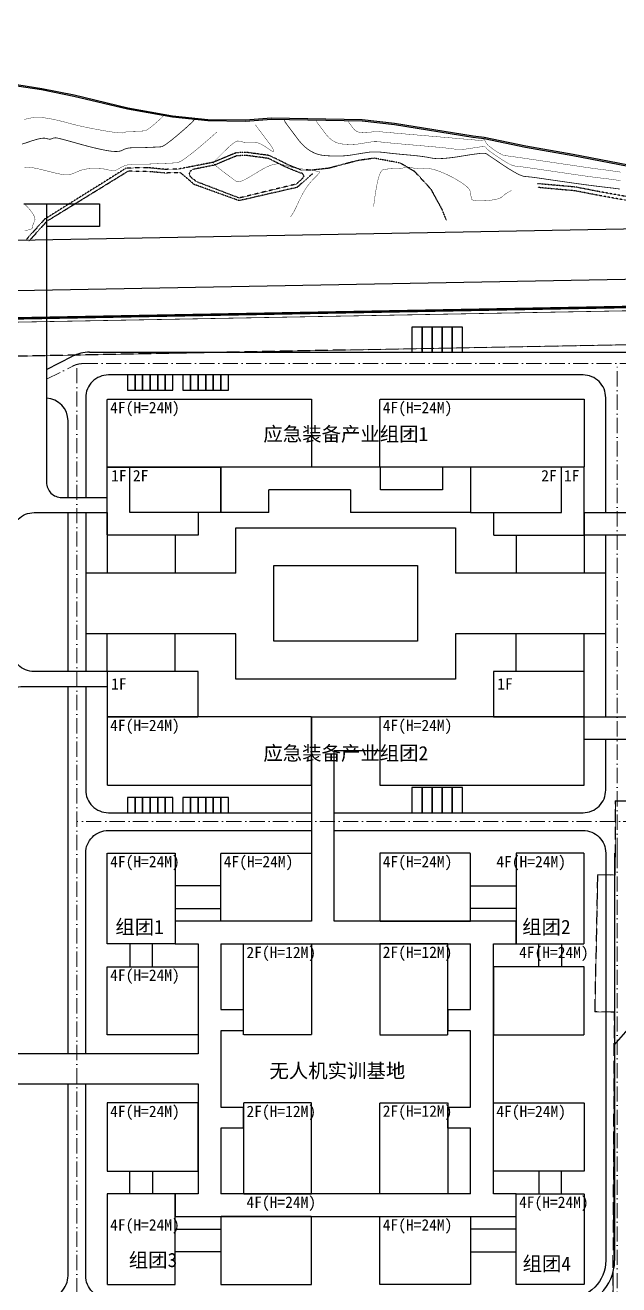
# Model space of a CAD drawing. Extents: x 11113384 to 13069430, y 3172370 to 5201108.
# Drawn here: x 12165193 to 12400344, y 4303363 to 4802691 of the extents above; entities that cross this region are included whole.
import ezdxf

# ---------------------------------------------------------------- set-up
doc = ezdxf.new("R2010")
doc.units = 0
for name, pattern in [('ACAD_ISO05W100', [34, 24, -3, 0.5, -3, 0.5, -3]), ('ACAD_ISO10W100', [18.5, 12, -3, 0.5, -3]), ('C2', [13.5, 10, -1.5, 0.5, -1.5]), ('DASH', [0.35, 0.25, -0.1]), ('DASHED', [19.05, 12.7, -6.35]), ('X6', [2, 1, -1])]:
    doc.linetypes.add(name, pattern=pattern)
doc.layers.add('-道路中心线', color=1, linetype='ACAD_ISO10W100', lineweight=13)
doc.layers.add('00用地红线', color=1, linetype='CONTINUOUS', lineweight=13)
for name, color, linetype in [('1道路红线', 1, 'CONTINUOUS'), ('_A01-文字', 7, 'CONTINUOUS'), ('_A01-符号', 133, 'CONTINUOUS'), ('_A11-总平面-停车位', 8, 'CONTINUOUS'), ('_A11-总平面-建筑轮廓', 2, 'DASHED'), ('_A11-总平面-绿地', 3, 'CONTINUOUS'), ('_A11-总平面-道路', 4, 'CONTINUOUS'), ('DGX', 2, 'CONTINUOUS'), ('DLSS', 4, 'CONTINUOUS'), ('DMTZ', 3, 'CONTINUOUS'), ('SXSS', 5, 'CONTINUOUS'), ('二层平台', 145, 'CONTINUOUS')]:
    doc.layers.add(name, color=color, linetype=linetype)
doc.styles.add('_黑体', font='simhei.ttf')
doc.linetypes.add('10422', pattern='A,2,[150,AAA.SHX,S=1,R=0,X=0,Y=1],2,[177,AAA.SHX,S=1,R=0,X=0,Y=0.8],1e-09', length=4)

msp = doc.modelspace()

# ---------------------------------------------------------------- linework, layer by layer
at = {"layer": '-道路中心线', "ltscale": 500}
for p, q in [((12173649, 4662310), (12184063, 4667569)), ((12185649, 4281474), (12185649, 4668189)), ((12415955, 4668535), (12188120, 4668535)), ((12399684, 4474505), (12399684, 4668535)), ((12731846, 4487005), (12185649, 4487005)), ((12399684, 4474505), (12399684, 4104766))]:
    msp.add_line(p, q, dxfattribs=at)
msp.add_arc((12188120, 4659535), 9000, 90, 116.79218, dxfattribs=at)
at = {"layer": '00用地红线', "color": 12, "linetype": 'ACAD_ISO05W100', "lineweight": -3, "ltscale": 500, "const_width": 1000}
msp.add_lwpolyline([(12413741, 4426120), (12406266, 4426274), (12406767, 4450686), (12413944, 4450539), (12414040, 4480219), (12706768, 4479279), (12707265, 4634166), (12642874, 4634517, -0.1802801), (12559564, 4673822), (12520611, 4686864), (12481995, 4692439), (11763057, 4679035), (11762356, 4074946), (12412063, 4071035)], format="xyb", close=True, dxfattribs=at)
at = {"layer": '00用地红线', "color": 1, "linetype": 'ACAD_ISO05W100', "lineweight": -3, "ltscale": 500}
msp.add_lwpolyline([(12413741, 4426120), (12406266, 4426274), (12406767, 4450686), (12413944, 4450539), (12414040, 4480219), (12706768, 4479279), (12707265, 4634166), (12642874, 4634517, -0.1802801), (12559564, 4673822), (12520611, 4686864), (12481995, 4692439), (11763057, 4679035), (11762356, 4074946), (12412063, 4071035)], format="xyb", close=True, dxfattribs=at)
at = {"layer": '00用地红线', "color": 6, "linetype": 'C2', "lineweight": -3, "ltscale": 500, "const_width": 300}
msp.add_lwpolyline([(12412235, 4424651), (12404735, 4424805), (12405298, 4452217), (12412449, 4452070), (12412544, 4481723), (12705273, 4480784), (12705761, 4632674), (12642807, 4633018, -0.179691), (12558745, 4672514), (12520263, 4685399), (12481901, 4690937), (11764556, 4677563), (11763858, 4076437), (12410570, 4072544)], format="xyb", close=True, dxfattribs=at)
at = {"layer": '00用地红线', "color": 12, "linetype": 'C2', "lineweight": -3, "ltscale": 500, "const_width": 300}
msp.add_lwpolyline([(12677180, 4619329), (12642180, 4619520, -0.1748149), (12551422, 4660717), (12517092, 4672211), (12481019, 4677418), (11778002, 4664312), (11777335, 4089856), (12397096, 4086125), (12398634, 4411427), (12390923, 4411585), (12392040, 4465991), (12398955, 4465849), (12399050, 4495267), (12676779, 4494375), (12676779, 4619331)], format="xyb", dxfattribs=at)
at = {"layer": '00用地红线', "color": 1, "linetype": 'DASH', "lineweight": -3, "ltscale": 20000}
msp.add_lwpolyline([(12677180, 4619329), (12642180, 4619520, -0.1748149), (12551422, 4660717), (12517092, 4672211), (12481019, 4677418), (11778002, 4664312), (11777335, 4089856), (12397096, 4086125), (12398634, 4411427), (12390923, 4411585), (12392040, 4465991), (12398955, 4465849), (12399050, 4495267), (12676779, 4494375), (12676779, 4619331)], format="xyb", dxfattribs=at)
at = {"layer": '1道路红线'}
msp.add_lwpolyline([(11752097, 4709836), (12494127, 4723669, -0.118394), (12574100, 4700800, 0.1830605), (12643234, 4664474), (12722396, 4664076, 0.4147455), (12732446, 4674044), (12733262, 4928183), (12724297, 4936835), (12266630, 4919115)], format="xyb", dxfattribs=at)
msp.add_lwpolyline([(11750609, 4689805), (12494873, 4703681)], dxfattribs=at)
at = {"layer": '_A01-符号'}
msp.add_line((12398568, 4398294), (12415215, 4417621), dxfattribs=at)
at = {"layer": '_A01-符号', "const_width": 400}
msp.add_lwpolyline([(12398437, 4398142, 1), (12398698, 4398446, 1)], format="xyb", close=True, dxfattribs=at)
at = {"layer": '_A11-总平面-停车位', "ltscale": 5}
for points in [[(12322397, 4673035), (12322394, 4683035), (12318394, 4683033), (12318397, 4673033)], [(12326397, 4673035), (12326394, 4683035), (12322394, 4683033), (12322397, 4673033)], [(12330397, 4673038), (12330394, 4683038), (12326394, 4683036), (12326397, 4673036)], [(12334397, 4673040), (12334394, 4683040), (12330394, 4683038), (12330397, 4673038)], [(12338397, 4673035), (12338394, 4683035), (12334394, 4683033), (12334397, 4673033)], [(12208693, 4658035), (12208693, 4664035), (12205693, 4664035), (12205693, 4658035)], [(12211693, 4658035), (12211693, 4664035), (12208693, 4664035), (12208693, 4658035)], [(12214693, 4658035), (12214693, 4664035), (12211693, 4664035), (12211693, 4658035)], [(12217693, 4658035), (12217693, 4664035), (12214693, 4664035), (12214693, 4658035)], [(12220693, 4658035), (12220693, 4664035), (12217693, 4664035), (12217693, 4658035)], [(12223693, 4658035), (12223693, 4664035), (12220693, 4664035), (12220693, 4658035)], [(12230693, 4658035), (12230693, 4664035), (12227693, 4664035), (12227693, 4658035)], [(12233693, 4658035), (12233693, 4664035), (12230693, 4664035), (12230693, 4658035)], [(12236693, 4658035), (12236693, 4664035), (12233693, 4664035), (12233693, 4658035)], [(12239693, 4658035), (12239693, 4664035), (12236693, 4664035), (12236693, 4658035)], [(12242693, 4658035), (12242693, 4664035), (12239693, 4664035), (12239693, 4658035)], [(12245693, 4658035), (12245693, 4664035), (12242693, 4664035), (12242693, 4658035)], [(12322397, 4490506), (12322394, 4500506), (12318394, 4500505), (12318397, 4490505)], [(12326397, 4490506), (12326394, 4500506), (12322394, 4500505), (12322397, 4490505)], [(12330397, 4490509), (12330394, 4500509), (12326394, 4500508), (12326397, 4490508)], [(12334397, 4490511), (12334394, 4500511), (12330394, 4500509), (12330397, 4490509)], [(12338397, 4490506), (12338394, 4500506), (12334394, 4500505), (12334397, 4490505)], [(12208693, 4490505), (12208693, 4496505), (12205693, 4496505), (12205693, 4490505)], [(12211693, 4490505), (12211693, 4496505), (12208693, 4496505), (12208693, 4490505)], [(12214693, 4490505), (12214693, 4496505), (12211693, 4496505), (12211693, 4490505)], [(12217693, 4490505), (12217693, 4496505), (12214693, 4496505), (12214693, 4490505)], [(12220693, 4490505), (12220693, 4496505), (12217693, 4496505), (12217693, 4490505)], [(12223693, 4490505), (12223693, 4496505), (12220693, 4496505), (12220693, 4490505)], [(12230693, 4490505), (12230693, 4496505), (12227693, 4496505), (12227693, 4490505)], [(12233693, 4490505), (12233693, 4496505), (12230693, 4496505), (12230693, 4490505)], [(12236693, 4490505), (12236693, 4496505), (12233693, 4496505), (12233693, 4490505)], [(12239693, 4490505), (12239693, 4496505), (12236693, 4496505), (12236693, 4490505)], [(12242693, 4490505), (12242693, 4496505), (12239693, 4496505), (12239693, 4490505)], [(12245693, 4490505), (12245693, 4496505), (12242693, 4496505), (12242693, 4490505)]]:
    msp.add_lwpolyline(points, close=True, dxfattribs=at)
at = {"layer": '_A11-总平面-建筑轮廓', "ltscale": 5, "flags": 128}
for points in [[(12278649, 4627474), (12197649, 4627474), (12197649, 4654474), (12278649, 4654474)], [(12386649, 4627474), (12305649, 4627474), (12305649, 4654474), (12386649, 4654474)], [(12242649, 4609474), (12206649, 4609474), (12206649, 4627474), (12242649, 4627474)], [(12341649, 4609474), (12377649, 4609474), (12377649, 4627474), (12341649, 4627474)], [(12233649, 4546474), (12197649, 4546474), (12197649, 4528474), (12233649, 4528474)], [(12386649, 4546474), (12350649, 4546474), (12350649, 4528474), (12386649, 4528474)], [(12197649, 4501474), (12278649, 4501474), (12278649, 4528474), (12197649, 4528474)], [(12305649, 4501474), (12386649, 4501474), (12386649, 4528474), (12305649, 4528474)]]:
    msp.add_lwpolyline(points, close=True, dxfattribs=at)
for points in [[(12233649, 4609474), (12233649, 4600474), (12197649, 4600474), (12197649, 4627474), (12233649, 4627474)], [(12350649, 4609474), (12350649, 4600474), (12386649, 4600474), (12386649, 4627474), (12350649, 4627474)], [(12197649, 4474474), (12224649, 4474474), (12224649, 4438474), (12197649, 4438474), (12197649, 4474474)], [(12242649, 4447474), (12242649, 4474474), (12278649, 4474474), (12278649, 4447474), (12242649, 4447474)], [(12341649, 4447474), (12341649, 4474474), (12305649, 4474474), (12305649, 4447474), (12341649, 4447474)], [(12386649, 4474474), (12359649, 4474474), (12359649, 4438474), (12386649, 4438474), (12386649, 4474474)], [(12251649, 4438474), (12278649, 4438474), (12278649, 4402474), (12251649, 4402474), (12251649, 4438474)], [(12332649, 4438474), (12305649, 4438474), (12305649, 4402474), (12332649, 4402474), (12332649, 4438474)], [(12197649, 4402474), (12197649, 4429474), (12233649, 4429474), (12233649, 4402474), (12197649, 4402474)], [(12386649, 4402474), (12386649, 4429474), (12350649, 4429474), (12350649, 4402474), (12386649, 4402474)], [(12197649, 4375474), (12197649, 4348474), (12233649, 4348474), (12233649, 4375474), (12197649, 4375474)], [(12251649, 4339474), (12278649, 4339474), (12278649, 4375474), (12251649, 4375474), (12251649, 4339474)], [(12332649, 4339474), (12305649, 4339474), (12305649, 4375474), (12332649, 4375474), (12332649, 4339474)], [(12386649, 4375474), (12386649, 4348474), (12350649, 4348474), (12350649, 4375474), (12386649, 4375474)], [(12197649, 4303474), (12224649, 4303474), (12224649, 4339474), (12197649, 4339474), (12197649, 4303474)], [(12386649, 4303474), (12359649, 4303474), (12359649, 4339474), (12386649, 4339474), (12386649, 4303474)], [(12242649, 4330474), (12242649, 4303474), (12278649, 4303474), (12278649, 4330474), (12242649, 4330474)], [(12341649, 4330474), (12341649, 4303474), (12305649, 4303474), (12305649, 4330474), (12341649, 4330474)]]:
    msp.add_lwpolyline(points, dxfattribs=at)
at = {"layer": '_A11-总平面-建筑轮廓', "linetype": 'ByBlock', "ltscale": 5, "flags": 128}
for points in [[(12224649, 4452475), (12242649, 4452475), (12242649, 4461475), (12224649, 4461475)], [(12359649, 4452475), (12341649, 4452475), (12341649, 4461475), (12359649, 4461475)], [(12215649, 4429474), (12215649, 4438474), (12206649, 4438474), (12206649, 4429474)], [(12368649, 4429474), (12368649, 4438474), (12377649, 4438474), (12377649, 4429474)], [(12215649, 4348474), (12215649, 4339474), (12206649, 4339474), (12206649, 4348474)], [(12368649, 4348474), (12368649, 4339474), (12377649, 4339474), (12377649, 4348474)], [(12224649, 4325473), (12242649, 4325473), (12242649, 4316473), (12224649, 4316473)], [(12359649, 4325473), (12341649, 4325473), (12341649, 4316473), (12359649, 4316473)]]:
    msp.add_lwpolyline(points, close=True, dxfattribs=at)
at = {"layer": '_A11-总平面-绿地', "ltscale": 5, "flags": 128}
for points in [[(12197649, 4609474), (12197649, 4585474)], [(12386649, 4609474), (12386649, 4585474)], [(12224649, 4600474), (12224649, 4585474)], [(12248649, 4585474), (12248649, 4603474), (12335649, 4603474), (12335649, 4585474)], [(12359649, 4600474), (12359649, 4585474)], [(12248649, 4585474), (12189149, 4585474)], [(12395184, 4585474), (12335649, 4585474)], [(12248649, 4561474), (12189149, 4561474)], [(12197649, 4546474), (12197649, 4561474)], [(12224649, 4546474), (12224649, 4561474)], [(12335649, 4561474), (12335649, 4543474), (12248649, 4543474), (12248649, 4561474)], [(12395184, 4561474), (12335649, 4561474)], [(12359649, 4546474), (12359649, 4561474)], [(12386649, 4546474), (12386649, 4561474)]]:
    msp.add_lwpolyline(points, dxfattribs=at)
msp.add_lwpolyline([(12263649, 4588474), (12320649, 4588474), (12320649, 4558474), (12263649, 4558474)], close=True, dxfattribs=at)
at = {"layer": '_A11-总平面-道路', "ltscale": 5}
for p, q in [((12173649, 4666231), (12183935, 4671425)), ((12398684, 4474505), (12398684, 4312974))]:
    msp.add_line(p, q, dxfattribs=at)
at = {"layer": '_A11-总平面-道路', "linetype": 'ByBlock', "ltscale": 5}
msp.add_line((12190696, 4673035), (12533777, 4673035), dxfattribs=at)
at = {"layer": '_A11-总平面-道路', "ltscale": 5, "flags": 128}
for points in [[(12395184, 4609474), (12395184, 4655035, 0.4142136), (12386184, 4664035), (12198149, 4664035, 0.4142136), (12189149, 4655035), (12189149, 4615474)], [(12182149, 4615474), (12182149, 4645873, 0.3980255), (12173649, 4654860, 0.3980255)], [(12189149, 4540474), (12189149, 4499505, 0.4142136), (12198149, 4490505), (12278648, 4490505)], [(12287648, 4490505), (12386184, 4490505, 0.4142136), (12395184, 4499505), (12395184, 4519476)], [(12189149, 4394974), (12189149, 4474505, -0.4142136), (12198149, 4483505), (12278648, 4483505)], [(12287648, 4483505), (12386184, 4483505, -0.4142136), (12395184, 4474505), (12395184, 4312974, -0.4142136), (12380184, 4297974), (12277868, 4297991, -0.0119906), (12277149, 4297974), (12198149, 4297974)], [(12083649, 4297974), (12173149, 4297974, 0.4142136), (12182149, 4306974), (12182149, 4382974)], [(12198149, 4297974, -0.4142136), (12189149, 4306974), (12189149, 4382974)]]:
    msp.add_lwpolyline(points, format="xyb", dxfattribs=at)
for points in [[(12182149, 4546474), (12182149, 4609474)], [(12189149, 4609474), (12189149, 4546474)], [(12395184, 4528476), (12395184, 4600474)], [(12182149, 4394974), (12182149, 4540474)]]:
    msp.add_lwpolyline(points, dxfattribs=at)
at = {"layer": '_A11-总平面-道路', "ltscale": 5}
for centre, radius, start, end in [((12190696, 4658035), 15000, 90, 116.79218), ((12380184, 4312974), 18500, 270, 0)]:
    msp.add_arc(centre, radius, start, end, dxfattribs=at)
at = {"layer": 'DGX', "color": 3, "linetype": 'Continuous', "const_width": 300}
for points in [[(12163967, 4755570), (12165275, 4755972), (12166572, 4756411), (12167805, 4756834), (12168924, 4757187), (12169929, 4757471), (12170819, 4757685), (12171595, 4757830), (12172256, 4757905), (12172803, 4757911), (12173236, 4757848), (12173593, 4757757), (12173914, 4757679), (12174197, 4757614), (12174443, 4757563), (12174652, 4757525), (12174824, 4757501), (12174959, 4757490), (12175057, 4757493), (12175140, 4757505), (12175230, 4757525), (12175328, 4757551), (12175432, 4757585), (12175545, 4757625), (12175664, 4757672), (12175790, 4757726), (12175924, 4757787), (12176066, 4757848), (12176216, 4757900), (12176374, 4757943), (12176541, 4757979), (12176716, 4758006), (12176899, 4758025), (12177091, 4758036), (12177291, 4758038), (12177600, 4758004), (12178116, 4757903), (12178841, 4757736), (12179773, 4757503), (12180914, 4757205), (12182263, 4756840), (12183819, 4756409), (12185584, 4755913), (12187407, 4755404), (12189139, 4754935), (12190781, 4754508), (12192331, 4754121), (12193791, 4753776), (12195159, 4753471), (12196437, 4753207), (12197623, 4752984), (12198717, 4752810), (12199717, 4752691), (12200623, 4752628), (12201434, 4752621), (12202152, 4752670), (12202775, 4752775), (12203305, 4752936), (12203740, 4753152), (12204146, 4753381), (12204589, 4753579), (12205067, 4753745), (12205582, 4753880), (12206133, 4753984), (12206720, 4754057), (12207344, 4754098), (12208003, 4754108), (12208668, 4754104), (12209308, 4754104), (12209923, 4754107), (12210513, 4754114), (12211079, 4754125), (12211619, 4754139), (12212134, 4754156), (12212624, 4754178), (12213097, 4754200), (12213562, 4754222), (12214017, 4754243), (12214464, 4754262), (12214901, 4754281), (12215330, 4754300), (12215750, 4754317), (12216161, 4754333), (12216561, 4754350), (12216948, 4754367), (12217323, 4754385), (12217686, 4754404), (12218036, 4754425), (12218373, 4754445), (12218698, 4754467), (12219011, 4754490), (12219389, 4754589), (12219910, 4754841), (12220575, 4755244), (12221384, 4755799), (12222336, 4756506), (12223431, 4757365), (12224670, 4758377), (12226053, 4759540), (12227426, 4760719), (12228635, 4761778), (12229681, 4762717), (12230564, 4763536), (12231284, 4764234), (12231840, 4764813), (12232233, 4765272), (12232320, 4765400)], [(12267885, 4765377), (12267955, 4764919), (12268167, 4764293), (12268446, 4763906), (12268833, 4763378), (12269328, 4762708), (12269932, 4761896), (12270644, 4760944), (12271463, 4759849), (12272391, 4758613), (12273428, 4757236), (12274548, 4755871), (12275726, 4754673), (12276963, 4753642), (12278258, 4752778), (12279612, 4752080), (12281024, 4751550), (12282495, 4751186), (12284025, 4750989), (12285550, 4750893), (12287008, 4750832), (12288398, 4750807), (12289721, 4750818), (12290977, 4750864), (12292165, 4750945), (12293286, 4751062), (12294339, 4751215), (12295336, 4751381), (12296288, 4751538), (12297195, 4751686), (12298057, 4751825), (12298874, 4751955), (12299645, 4752077), (12300372, 4752189), (12301053, 4752293), (12301733, 4752378), (12302454, 4752435), (12303215, 4752465), (12304018, 4752467), (12304862, 4752440), (12305747, 4752387), (12306673, 4752305), (12307640, 4752196), (12308654, 4752073), (12309720, 4751950), (12310839, 4751827), (12312010, 4751705), (12313234, 4751584), (12314510, 4751463), (12315839, 4751342), (12317220, 4751221), (12318590, 4751098), (12319886, 4750967), (12321108, 4750829), (12322256, 4750685), (12323330, 4750533), (12324329, 4750374), (12325254, 4750209), (12326106, 4750036), (12327001, 4749893), (12328060, 4749816), (12329282, 4749805), (12330667, 4749860), (12332216, 4749982), (12333927, 4750169), (12335802, 4750422), (12337840, 4750742), (12339841, 4751068), (12341606, 4751343), (12343134, 4751565), (12344425, 4751735), (12345480, 4751853), (12346298, 4751919), (12346880, 4751933), (12347225, 4751895), (12347439, 4751834), (12347625, 4751778), (12347785, 4751727), (12347918, 4751682), (12348023, 4751643), (12348102, 4751608), (12348154, 4751580), (12348179, 4751557), (12348290, 4751470), (12348600, 4751251), (12349110, 4750900), (12349819, 4750417), (12350728, 4749802), (12351836, 4749054), (12353143, 4748174), (12354650, 4747162), (12356189, 4746149), (12357591, 4745267), (12358859, 4744515), (12359990, 4743894), (12360985, 4743404), (12361845, 4743044), (12362569, 4742815), (12363158, 4742717), (12363704, 4742677), (12364303, 4742624), (12364955, 4742558), (12365659, 4742478), (12366415, 4742386), (12367224, 4742280), (12368085, 4742161), (12368999, 4742029), (12369972, 4741885), (12371010, 4741733), (12372113, 4741572), (12373281, 4741402), (12374515, 4741224), (12375814, 4741036), (12377178, 4740840), (12378608, 4740634), (12380043, 4740429), (12381424, 4740234), (12382751, 4740047), (12384023, 4739870), (12385242, 4739702), (12386406, 4739544), (12387517, 4739395), (12388573, 4739255), (12389600, 4739121), (12390623, 4738990), (12391643, 4738862), (12392658, 4738737), (12393670, 4738614), (12394678, 4738495), (12395682, 4738378), (12396682, 4738264), (12397809, 4738129), (12399192, 4737948), (12400833, 4737722)]]:
    msp.add_lwpolyline(points, dxfattribs=at)
at = {"layer": 'DGX', "linetype": 'Continuous', "const_width": 150}
for points in [[(12164893, 4765330), (12165972, 4765620), (12167045, 4765847), (12168112, 4766010), (12169172, 4766109), (12170227, 4766145), (12171275, 4766117), (12172316, 4766025), (12173373, 4765886), (12174466, 4765715), (12175596, 4765513), (12176762, 4765278), (12177965, 4765012), (12179204, 4764715), (12180479, 4764385), (12181791, 4764024), (12183167, 4763648), (12184637, 4763272), (12186199, 4762898), (12187854, 4762525), (12189602, 4762153), (12191443, 4761782), (12193377, 4761413), (12195404, 4761044), (12197361, 4760707), (12199084, 4760433), (12200574, 4760221), (12201831, 4760071), (12202855, 4759983), (12203645, 4759958), (12204202, 4759995), (12204526, 4760094), (12204742, 4760216), (12204978, 4760321), (12205233, 4760410), (12205508, 4760482), (12205802, 4760538), (12206115, 4760576), (12206448, 4760598), (12206799, 4760604), (12207154, 4760602), (12207495, 4760602), (12207823, 4760603), (12208138, 4760607), (12208440, 4760613), (12208728, 4760620), (12209003, 4760630), (12209264, 4760641), (12209516, 4760653), (12209764, 4760664), (12210007, 4760676), (12210245, 4760686), (12210479, 4760696), (12210707, 4760706), (12210931, 4760715), (12211150, 4760724), (12211364, 4760733), (12211570, 4760742), (12211770, 4760752), (12211964, 4760762), (12212150, 4760773), (12212330, 4760784), (12212504, 4760795), (12212670, 4760808), (12212872, 4760861), (12213150, 4760995), (12213505, 4761210), (12213936, 4761506), (12214444, 4761883), (12215028, 4762341), (12215689, 4762880), (12216427, 4763501), (12217159, 4764130), (12217804, 4764695), (12218362, 4765195), (12218833, 4765632), (12219216, 4766005), (12219513, 4766314), (12219723, 4766558), (12219845, 4766739), (12219993, 4766893), (12220060, 4766931)], [(12280620, 4765145), (12280627, 4765038), (12280768, 4764241), (12280950, 4763988), (12281203, 4763643), (12281526, 4763206), (12281920, 4762676), (12282385, 4762054), (12282920, 4761340), (12283526, 4760533), (12284202, 4759634), (12284933, 4758743), (12285702, 4757961), (12286510, 4757288), (12287355, 4756724), (12288239, 4756268), (12289161, 4755922), (12290121, 4755684), (12291120, 4755556), (12292116, 4755493), (12293067, 4755454), (12293975, 4755437), (12294838, 4755444), (12295658, 4755474), (12296433, 4755528), (12297165, 4755604), (12297853, 4755704), (12298504, 4755812), (12299125, 4755914), (12299717, 4756011), (12300280, 4756102), (12300813, 4756187), (12301316, 4756266), (12301791, 4756339), (12302236, 4756407), (12302679, 4756463), (12303150, 4756500), (12303647, 4756519), (12304171, 4756521), (12304722, 4756504), (12305299, 4756468), (12305904, 4756415), (12306535, 4756344), (12307332, 4756252), (12308433, 4756137), (12309837, 4756000), (12311546, 4755839), (12313559, 4755656), (12315876, 4755450), (12318497, 4755222), (12321421, 4754970), (12324334, 4754718), (12326918, 4754486), (12329173, 4754275), (12331100, 4754085), (12332698, 4753915), (12333967, 4753766), (12334908, 4753638), (12335520, 4753531), (12336013, 4753452), (12336596, 4753410), (12337269, 4753404), (12338031, 4753434), (12338883, 4753501), (12339825, 4753604), (12340857, 4753743), (12341978, 4753919), (12343080, 4754099), (12344051, 4754250), (12344892, 4754372), (12345603, 4754466), (12346183, 4754531), (12346634, 4754567), (12346954, 4754575), (12347144, 4754554), (12347266, 4754512), (12347383, 4754456), (12347494, 4754385), (12347600, 4754302), (12347700, 4754204), (12347795, 4754092), (12347885, 4753966), (12347969, 4753827), (12348118, 4753640), (12348403, 4753374), (12348825, 4753028), (12349382, 4752602), (12350076, 4752096), (12350905, 4751510), (12351871, 4750845), (12352973, 4750099), (12354093, 4749362), (12355115, 4748719), (12356037, 4748172), (12356861, 4747720), (12357586, 4747363), (12358212, 4747101), (12358740, 4746934), (12359168, 4746862), (12359672, 4746818), (12360428, 4746732), (12361434, 4746605), (12362691, 4746438), (12364199, 4746229), (12365958, 4745979), (12367968, 4745688), (12370228, 4745356), (12372526, 4745017), (12374646, 4744704), (12376590, 4744418), (12378356, 4744159), (12379946, 4743926), (12381358, 4743721), (12382594, 4743541), (12383652, 4743389), (12384604, 4743253), (12385520, 4743123), (12386400, 4743000), (12387244, 4742882), (12388053, 4742771), (12388825, 4742666), (12389561, 4742567), (12390262, 4742474), (12390943, 4742385), (12391622, 4742298), (12392298, 4742213), (12392972, 4742130), (12393643, 4742049), (12394311, 4741970), (12394977, 4741892), (12395641, 4741817), (12396388, 4741727), (12397306, 4741607), (12398394, 4741457), (12399652, 4741276), (12401081, 4741066)], [(12293316, 4764914), (12293369, 4764188), (12293455, 4764070), (12293573, 4763909), (12293724, 4763704), (12293909, 4763456), (12294126, 4763165), (12294376, 4762830), (12294660, 4762453), (12294977, 4762032), (12295319, 4761615), (12295679, 4761249), (12296057, 4760934), (12296453, 4760670), (12296866, 4760457), (12297298, 4760294), (12297747, 4760183), (12298215, 4760123), (12298681, 4760094), (12299126, 4760075), (12299551, 4760068), (12299955, 4760071), (12300339, 4760085), (12300702, 4760110), (12301044, 4760146), (12301366, 4760192), (12301671, 4760243), (12301962, 4760291), (12302239, 4760336), (12302502, 4760379), (12302752, 4760418), (12302988, 4760456), (12303210, 4760490), (12303418, 4760521), (12303626, 4760548), (12303846, 4760565), (12304078, 4760574), (12304324, 4760575), (12304582, 4760567), (12304852, 4760550), (12305135, 4760525), (12305430, 4760492), (12306010, 4760431), (12307145, 4760325), (12308836, 4760172), (12311082, 4759973), (12313884, 4759729), (12317241, 4759438), (12321154, 4759101), (12325623, 4758719), (12330077, 4758338), (12333949, 4758005), (12337238, 4757720), (12339943, 4757484), (12342066, 4757297), (12343605, 4757158), (12344562, 4757068), (12344935, 4757026), (12345026, 4757011), (12345132, 4757004), (12345255, 4757002), (12345395, 4757008), (12345551, 4757020), (12345723, 4757039), (12345912, 4757065), (12346117, 4757097), (12346319, 4757130), (12346496, 4757157), (12346650, 4757180), (12346780, 4757197), (12346887, 4757209), (12346969, 4757215), (12347028, 4757217), (12347063, 4757213), (12347093, 4757190), (12347140, 4757133), (12347203, 4757044), (12347282, 4756921), (12347377, 4756765), (12347488, 4756575), (12347615, 4756352), (12347759, 4756096), (12347946, 4755810), (12348206, 4755496), (12348539, 4755155), (12348945, 4754786), (12349424, 4754390), (12349975, 4753966), (12350599, 4753516), (12351296, 4753037), (12351998, 4752575), (12352638, 4752172), (12353216, 4751829), (12353733, 4751546), (12354187, 4751322), (12354579, 4751158), (12354910, 4751053), (12355178, 4751008), (12355641, 4750959), (12356552, 4750840), (12357913, 4750653), (12359723, 4750397), (12361983, 4750072), (12364692, 4749678), (12367850, 4749215), (12371457, 4748683), (12375080, 4748148), (12378283, 4747675), (12381067, 4747264), (12383431, 4746915), (12385377, 4746629), (12386902, 4746405), (12388009, 4746243), (12388696, 4746144), (12389165, 4746077), (12389616, 4746013), (12390049, 4745952), (12390465, 4745894), (12390863, 4745839), (12391243, 4745788), (12391606, 4745739), (12391951, 4745693), (12392286, 4745649), (12392621, 4745607), (12392953, 4745565), (12393285, 4745524), (12393616, 4745484), (12393945, 4745445), (12394273, 4745407), (12394599, 4745370), (12394967, 4745325), (12395419, 4745266), (12395955, 4745192), (12396574, 4745103), (12397278, 4745000), (12398065, 4744881), (12398936, 4744747), (12399891, 4744599), (12401109, 4744446)], [(12164912, 4746278), (12165383, 4746378), (12166027, 4746403), (12166841, 4746354), (12167827, 4746230), (12168984, 4746032), (12170312, 4745759), (12171812, 4745412), (12173483, 4744991), (12175154, 4744564), (12176651, 4744199), (12177975, 4743897), (12179125, 4743658), (12180103, 4743481), (12180907, 4743368), (12181539, 4743317), (12181997, 4743328), (12182385, 4743387), (12182808, 4743478), (12183264, 4743602), (12183754, 4743758), (12184278, 4743947), (12184836, 4744167), (12185428, 4744421), (12186053, 4744706), (12186715, 4744988), (12187417, 4745232), (12188157, 4745437), (12188937, 4745603), (12189756, 4745730), (12190614, 4745819), (12191511, 4745869), (12192447, 4745880), (12193365, 4745867), (12194205, 4745842), (12194970, 4745806), (12195657, 4745759), (12196267, 4745701), (12196801, 4745632), (12197258, 4745552), (12197639, 4745460), (12197972, 4745367), (12198289, 4745281), (12198590, 4745203), (12198873, 4745132), (12199141, 4745069), (12199391, 4745013), (12199625, 4744965), (12199842, 4744924), (12200073, 4744912), (12200350, 4744949), (12200671, 4745036), (12201038, 4745172), (12201449, 4745357), (12201906, 4745592), (12202408, 4745877), (12202955, 4746210), (12203550, 4746546), (12204199, 4746836), (12204901, 4747080), (12205656, 4747278), (12206464, 4747431), (12207325, 4747537), (12208240, 4747598), (12209207, 4747612), (12210182, 4747607), (12211121, 4747607), (12212023, 4747611), (12212889, 4747622), (12213717, 4747637), (12214510, 4747658), (12215265, 4747683), (12215984, 4747714), (12216679, 4747747), (12217360, 4747779), (12218028, 4747809), (12218682, 4747839), (12219324, 4747867), (12219953, 4747893), (12220569, 4747919), (12221171, 4747943), (12221758, 4747967), (12222326, 4747992), (12222876, 4748019), (12223408, 4748047), (12223921, 4748076), (12224416, 4748107), (12224893, 4748139), (12225351, 4748173), (12225906, 4748318), (12226670, 4748687), (12227646, 4749278), (12228831, 4750092), (12230228, 4751130), (12231835, 4752390), (12233652, 4753873), (12235680, 4755579), (12237693, 4757308), (12239467, 4758861), (12241001, 4760238), (12241110, 4760339)], [(12256375, 4763230), (12256932, 4762474), (12257590, 4761586), (12258350, 4760566), (12259212, 4759414), (12260175, 4758131), (12261240, 4756715), (12262228, 4755366), (12262961, 4754284), (12263439, 4753468), (12263662, 4752919), (12263630, 4752635), (12263342, 4752618), (12262800, 4752868), (12262002, 4753384), (12261116, 4753994), (12260306, 4754526), (12259574, 4754981), (12258918, 4755358), (12258339, 4755657), (12257838, 4755878), (12257413, 4756022), (12257065, 4756088), (12256748, 4756113), (12256413, 4756134), (12256060, 4756150), (12255691, 4756162), (12255304, 4756170), (12254900, 4756174), (12254479, 4756173), (12254041, 4756168), (12253610, 4756165), (12253211, 4756169), (12252844, 4756181), (12252508, 4756201), (12252205, 4756228), (12251934, 4756263), (12251694, 4756305), (12251487, 4756356), (12251289, 4756409), (12251081, 4756464), (12250860, 4756518), (12250628, 4756572), (12250385, 4756626), (12250130, 4756681), (12249863, 4756736), (12249585, 4756790), (12249251, 4756774), (12248816, 4756616), (12248280, 4756316), (12247644, 4755874), (12246907, 4755289), (12246070, 4754563), (12245131, 4753694), (12244093, 4752684), (12243071, 4751669), (12242185, 4750789), (12241435, 4750042), (12240820, 4749429), (12240340, 4748949), (12239997, 4748604), (12239788, 4748393), (12239715, 4748315), (12239714, 4748297), (12239720, 4748266), (12239732, 4748221), (12239752, 4748163), (12239779, 4748091), (12239814, 4748005), (12239855, 4747906), (12239904, 4747793), (12240015, 4747633), (12240246, 4747392), (12240596, 4747071), (12241066, 4746670), (12241654, 4746188), (12242362, 4745625), (12243189, 4744983), (12244136, 4744259), (12245085, 4743539), (12245921, 4742904), (12246645, 4742356), (12247255, 4741895), (12247752, 4741520), (12248136, 4741231), (12248407, 4741028), (12248565, 4740912), (12248668, 4740843), (12248776, 4740785), (12248888, 4740736), (12249004, 4740696), (12249125, 4740667), (12249249, 4740647), (12249378, 4740637), (12249512, 4740636), (12249655, 4740645), (12249815, 4740665), (12249992, 4740694), (12250185, 4740732), (12250395, 4740781), (12250621, 4740840), (12250863, 4740908), (12251123, 4740987), (12251462, 4741120), (12251946, 4741352), (12252573, 4741684), (12253345, 4742115), (12254261, 4742646), (12255321, 4743276), (12256525, 4744005), (12257873, 4744834), (12259249, 4745645), (12260539, 4746323), (12261741, 4746868), (12262857, 4747278), (12263885, 4747555), (12264826, 4747698), (12265680, 4747707), (12266448, 4747582), (12267157, 4747395), (12267837, 4747214), (12268489, 4747040), (12269112, 4746872), (12269707, 4746712), (12270272, 4746559), (12270809, 4746413), (12271318, 4746273), (12271821, 4746144), (12272344, 4746029), (12272887, 4745929), (12273449, 4745842), (12274031, 4745769), (12274632, 4745710), (12275252, 4745665), (12275892, 4745634), (12276523, 4745603), (12277118, 4745559), (12277675, 4745502), (12278195, 4745431), (12278678, 4745347), (12279124, 4745250), (12279533, 4745139), (12279904, 4745014), (12280244, 4744893), (12280555, 4744789), (12280837, 4744704), (12281092, 4744638), (12281318, 4744590), (12281516, 4744560), (12281686, 4744549), (12281828, 4744557), (12281897, 4744522), (12281851, 4744386), (12281689, 4744148), (12281411, 4743807), (12281017, 4743365), (12280507, 4742822), (12279881, 4742176), (12279139, 4741428), (12278346, 4740579), (12277564, 4739630), (12276794, 4738580), (12276036, 4737430), (12275290, 4736180), (12274556, 4734828), (12273834, 4733377), (12273124, 4731825), (12272425, 4730308), (12271737, 4728960), (12271061, 4727781), (12270396, 4726772), (12270278, 4726622)], [(12303217, 4730819), (12303599, 4733830), (12304046, 4736819), (12304503, 4739364), (12304972, 4741465), (12305450, 4743120), (12305940, 4744331), (12306440, 4745097), (12306951, 4745418), (12307483, 4745512), (12308044, 4745596), (12308636, 4745669), (12309259, 4745731), (12309911, 4745783), (12310594, 4745825), (12311307, 4745857), (12312051, 4745877), (12312769, 4745898), (12313408, 4745928), (12313966, 4745968), (12314444, 4746018), (12314842, 4746077), (12315160, 4746146), (12315398, 4746224), (12315556, 4746313), (12315708, 4746391), (12315930, 4746439), (12316222, 4746458), (12316582, 4746446), (12317012, 4746405), (12317512, 4746334), (12318081, 4746233), (12318719, 4746103), (12319382, 4745971), (12320025, 4745869), (12320649, 4745796), (12321253, 4745751), (12321836, 4745736), (12322401, 4745749), (12322945, 4745791), (12323469, 4745863), (12324016, 4745918), (12324626, 4745912), (12325300, 4745846), (12326038, 4745719), (12326840, 4745532), (12327706, 4745284), (12328635, 4744975), (12329629, 4744606), (12330650, 4744193), (12331664, 4743754), (12332669, 4743289), (12333666, 4742798), (12334655, 4742282), (12335636, 4741739), (12336609, 4741170), (12337574, 4740575), (12338478, 4739979), (12339267, 4739405), (12339941, 4738853), (12340500, 4738324), (12340944, 4737818), (12341274, 4737334), (12341488, 4736872), (12341588, 4736433), (12341633, 4736017), (12341682, 4735624), (12341734, 4735254), (12341791, 4734907), (12341853, 4734583), (12341918, 4734282), (12341988, 4734004), (12342061, 4733749), (12342215, 4733526), (12342524, 4733346), (12342989, 4733207), (12343610, 4733111), (12344386, 4733056), (12345319, 4733043), (12346406, 4733072), (12347650, 4733143), (12348908, 4733247), (12350038, 4733377), (12351040, 4733531), (12351915, 4733710), (12352661, 4733914), (12353281, 4734143), (12353772, 4734397), (12354136, 4734676), (12354438, 4734960), (12354745, 4735229), (12355056, 4735484), (12355371, 4735724), (12355691, 4735950), (12356015, 4736161), (12356343, 4736357), (12356675, 4736539), (12356996, 4736709), (12357287, 4736869), (12357550, 4737019), (12357784, 4737159)], [(12165050, 4721258), (12166106, 4721451), (12166928, 4721654), (12167517, 4721867), (12167872, 4722089), (12167995, 4722321), (12168015, 4722571), (12168062, 4722847), (12168138, 4723149), (12168242, 4723477), (12168374, 4723830), (12168534, 4724210), (12168722, 4724616), (12168939, 4725048), (12169079, 4725542), (12169041, 4726133), (12168823, 4726822), (12168426, 4727608), (12167849, 4728491), (12167094, 4729472), (12166159, 4730551), (12165045, 4731727)]]:
    msp.add_lwpolyline(points, dxfattribs=at)
at = {"layer": 'DLSS', "linetype": 'X6', "flags": 128}
for points in [[(12332093, 4725245), (12330384, 4729657), (12325990, 4737647), (12319543, 4744625), (12313678, 4748061), (12303505, 4749945), (12297014, 4749052), (12285508, 4745979), (12278773, 4745211), (12274398, 4745281), (12269243, 4747374), (12261911, 4751028), (12252550, 4752301), (12248724, 4752065), (12239644, 4748320), (12229366, 4746295), (12225730, 4745638), (12220326, 4745525), (12213705, 4746201), (12205217, 4746024), (12172909, 4725816), (12165738, 4717864)], [(12274898, 4744067), (12274154, 4744085), (12268749, 4746279), (12261553, 4749866), (12252505, 4751096), (12248997, 4750880), (12239993, 4747166), (12231387, 4745470)], [(12226258, 4744210), (12226258, 4744210), (12220618, 4744075), (12214790, 4744595), (12206027, 4744819), (12173688, 4724888), (12166629, 4717061)], [(12279106, 4743705), (12278397, 4743314), (12277582, 4742589), (12272939, 4738393), (12249954, 4733109), (12232182, 4739515), (12227107, 4743891), (12226258, 4744210), (12226258, 4744210)], [(12274898, 4744067), (12275534, 4742855), (12275024, 4741949), (12272562, 4739682), (12249920, 4734170), (12233134, 4740607), (12231003, 4742235), (12230160, 4743476), (12230549, 4744743), (12231387, 4745470)], [(12461463, 4730839), (12461463, 4730839), (12445681, 4730584), (12429831, 4730868), (12402351, 4733412), (12392235, 4735229), (12382948, 4737027), (12368215, 4738359)]]:
    msp.add_lwpolyline(points, dxfattribs=at)
msp.add_lwpolyline([(12675931, 4673411, 0.6134065), (12651244, 4679078, 0.1722627), (12635707, 4683493), (12629242, 4683932), (12617921, 4687845), (12605163, 4689775), (12598818, 4691431), (12592901, 4694760), (12557035, 4711891), (12544457, 4717378), (12527686, 4724010), (12511846, 4731428), (12508546, 4732792), (12503619, 4733761), (12466525, 4732307), (12466525, 4732307), (12445753, 4732083), (12429914, 4732367), (12402553, 4734899), (12392510, 4736704), (12383159, 4738514), (12368200, 4739866)], format="xyb", dxfattribs=at)
at = {"layer": 'DMTZ', "linetype": '10422'}
msp.add_lwpolyline([(12159243, 4779064), (12171660, 4777166), (12184449, 4774607), (12205742, 4769500), (12223531, 4766308), (12237478, 4764867), (12252467, 4764698), (12262790, 4765470), (12298643, 4764816), (12311468, 4763330), (12342576, 4758348), (12346947, 4757829), (12363372, 4754313), (12382122, 4751032), (12382122, 4751032), (12382122, 4751032), (12407490, 4746128)], dxfattribs=at)
at = {"layer": 'SXSS', "linetype": 'Continuous'}
msp.add_lwpolyline([(12159319, 4779558), (12171735, 4777660, -0.0114537), (12171758, 4777656), (12184547, 4775097, -0.0094732), (12184566, 4775093), (12205845, 4769989), (12223601, 4766804), (12237507, 4765367), (12252452, 4765198), (12262753, 4765969, -0.0232305), (12262799, 4765970), (12298652, 4765316, -0.024289), (12298700, 4765313), (12311525, 4763827, -0.0108602), (12311547, 4763824), (12342645, 4758843), (12347005, 4758326, -0.0232321), (12347051, 4758318), (12363467, 4754804), (12382208, 4751525, -0.0044304), (12382216, 4751523), (12407559, 4746624)], format="xyb", dxfattribs=at)
at = {"layer": '二层平台'}
for p, q in [((12242649, 4618474), (12242649, 4627597)), ((12242649, 4627597), (12305908, 4627597)), ((12305908, 4618474), (12305908, 4627597)), ((12330565, 4627597), (12330565, 4618474)), ((12330565, 4627597), (12341649, 4627597)), ((12341649, 4627597), (12341649, 4618474)), ((12242649, 4609474), (12242649, 4618474)), ((12294123, 4618474), (12261699, 4618474)), ((12261699, 4609474), (12261699, 4618474)), ((12294123, 4618474), (12294123, 4609474)), ((12330565, 4618474), (12305908, 4618474)), ((12341649, 4618474), (12341649, 4609474)), ((12261699, 4609474), (12242649, 4609474)), ((12305908, 4609474), (12294123, 4609474)), ((12341649, 4609474), (12305908, 4609474)), ((12386648, 4609474), (12419649, 4609474)), ((12386648, 4600474), (12386648, 4609474)), ((12419649, 4600474), (12386648, 4600474)), ((12278648, 4528474), (12305648, 4528474)), ((12278648, 4528474), (12278648, 4447475)), ((12305648, 4528474), (12305648, 4514974)), ((12386648, 4519476), (12386648, 4528476)), ((12386648, 4528476), (12419649, 4528476)), ((12419649, 4519476), (12386648, 4519476)), ((12287648, 4447475), (12287648, 4514974)), ((12305648, 4514974), (12287648, 4514974)), ((12278648, 4447475), (12224649, 4447475)), ((12224649, 4447475), (12224649, 4438475)), ((12359648, 4447475), (12287648, 4447475)), ((12359648, 4438475), (12359648, 4447475)), ((12224649, 4438475), (12233649, 4438475)), ((12233649, 4438475), (12233649, 4394974)), ((12242648, 4438475), (12242648, 4412433)), ((12242648, 4438475), (12341648, 4438475)), ((12341648, 4412433), (12341648, 4438475)), ((12350648, 4339474), (12350648, 4438475)), ((12350648, 4438475), (12359648, 4438475)), ((12242648, 4412433), (12251648, 4412433)), ((12251648, 4404038), (12251648, 4412433)), ((12332648, 4412433), (12332648, 4404038)), ((12332648, 4412433), (12341648, 4412433)), ((12242648, 4404038), (12242648, 4373800)), ((12251648, 4404038), (12242648, 4404038)), ((12341648, 4404038), (12332648, 4404038)), ((12341648, 4373800), (12341648, 4404038)), ((12233649, 4394974), (12119727, 4394974)), ((12152270, 4382974), (12233649, 4382974)), ((12233649, 4382974), (12233649, 4339474)), ((12242648, 4373800), (12251648, 4373800)), ((12251648, 4365405), (12251648, 4373800)), ((12332648, 4365405), (12332648, 4373800)), ((12332648, 4373800), (12341648, 4373800)), ((12242648, 4365405), (12242648, 4339474)), ((12251648, 4365405), (12242648, 4365405)), ((12341648, 4365405), (12332648, 4365405)), ((12341648, 4339474), (12341648, 4365405)), ((12233649, 4339474), (12224649, 4339474)), ((12224649, 4339474), (12224649, 4330474)), ((12341648, 4339474), (12242648, 4339474)), ((12359648, 4339474), (12350648, 4339474)), ((12359648, 4330474), (12359648, 4339474)), ((12224649, 4330474), (12359648, 4330474))]:
    msp.add_line(p, q, dxfattribs=at)
at = {"layer": '二层平台', "ltscale": 5, "flags": 128}
msp.add_lwpolyline([(12164649, 4731919), (12194649, 4731919), (12194649, 4722919), (12173649, 4722919)], dxfattribs=at)
for points in [[(12173649, 4731919), (12173649, 4621474, 0.4142136), (12179649, 4615474), (12197649, 4615474)], [(12197649, 4546474), (12168737, 4546474, -0.4142136), (12159737, 4555474), (12159737, 4600474, -0.4142136), (12168737, 4609474), (12197649, 4609474)], [(12233649, 4394974), (12119728, 4394974, -0.1811902), (12109871, 4398667), (12094480, 4412084, -0.2167556), (12089336, 4423391), (12089336, 4476116, -0.2167556), (12091394, 4480639), (12157490, 4538258, -0.1811902), (12163404, 4540474), (12197649, 4540474)], [(12083649, 4142574), (12083649, 4314353, -0.1989124), (12088042, 4324960), (12141663, 4378581, -0.1989124), (12152270, 4382974), (12233649, 4382974)]]:
    msp.add_lwpolyline(points, format="xyb", dxfattribs=at)

# ---------------------------------------------------------------- texts
at = {"layer": '_A01-文字', "style": '_黑体'}
for s, height, p in [('4F(H=24M)', 4506.3, (12198836, 4648862)), ('4F(H=24M)', 4506.3, (12306836, 4648862)), ('应急装备产业组团1', 5632.9, (12259544, 4637805)), ('1F', 4506.3, (12199231, 4621862)), ('2F', 4506.3, (12207836, 4621862)), ('2F', 4506.3, (12369611, 4621862)), ('1F', 4506.3, (12378595, 4621862)), ('1F', 4506.3, (12199231, 4539331)), ('1F', 4506.3, (12352231, 4539331)), ('4F(H=24M)', 4506.3, (12198836, 4522862)), ('4F(H=24M)', 4506.3, (12306836, 4522862)), ('应急装备产业组团2', 5632.9, (12259544, 4511305)), ('4F(H=24M)', 4506.3, (12198836, 4468862)), ('4F(H=24M)', 4506.3, (12243836, 4468862)), ('4F(H=24M)', 4506.3, (12306836, 4468862)), ('4F(H=24M)', 4506.3, (12351836, 4468862)), ('组团1', 5632.9, (12200898, 4442423)), ('组团2', 5632.9, (12362085, 4442423)), ('2F(H=12M)', 4506.3, (12252836, 4432862)), ('2F(H=12M)', 4506.3, (12306836, 4432951)), ('4F(H=24M)', 4506.3, (12360836, 4432862)), ('4F(H=24M)', 4506.3, (12198836, 4423862)), ('无人机实训基地', 5632.9, (12261955, 4385410)), ('4F(H=24M)', 4506.3, (12198836, 4369862)), ('2F(H=12M)', 4506.3, (12252836, 4369862)), ('2F(H=12M)', 4506.3, (12306836, 4369951)), ('4F(H=24M)', 4506.3, (12351836, 4369862)), ('4F(H=24M)', 4506.3, (12252836, 4333862)), ('4F(H=24M)', 4506.3, (12360836, 4333862)), ('4F(H=24M)', 4506.3, (12198836, 4324862)), ('4F(H=24M)', 4506.3, (12306836, 4324862)), ('组团3', 5632.9, (12206221, 4310392)), ('组团4', 5632.9, (12362229, 4308938))]:
    msp.add_text(s, height=height, dxfattribs=at).set_placement(p)

doc.saveas('drawing.dxf')
